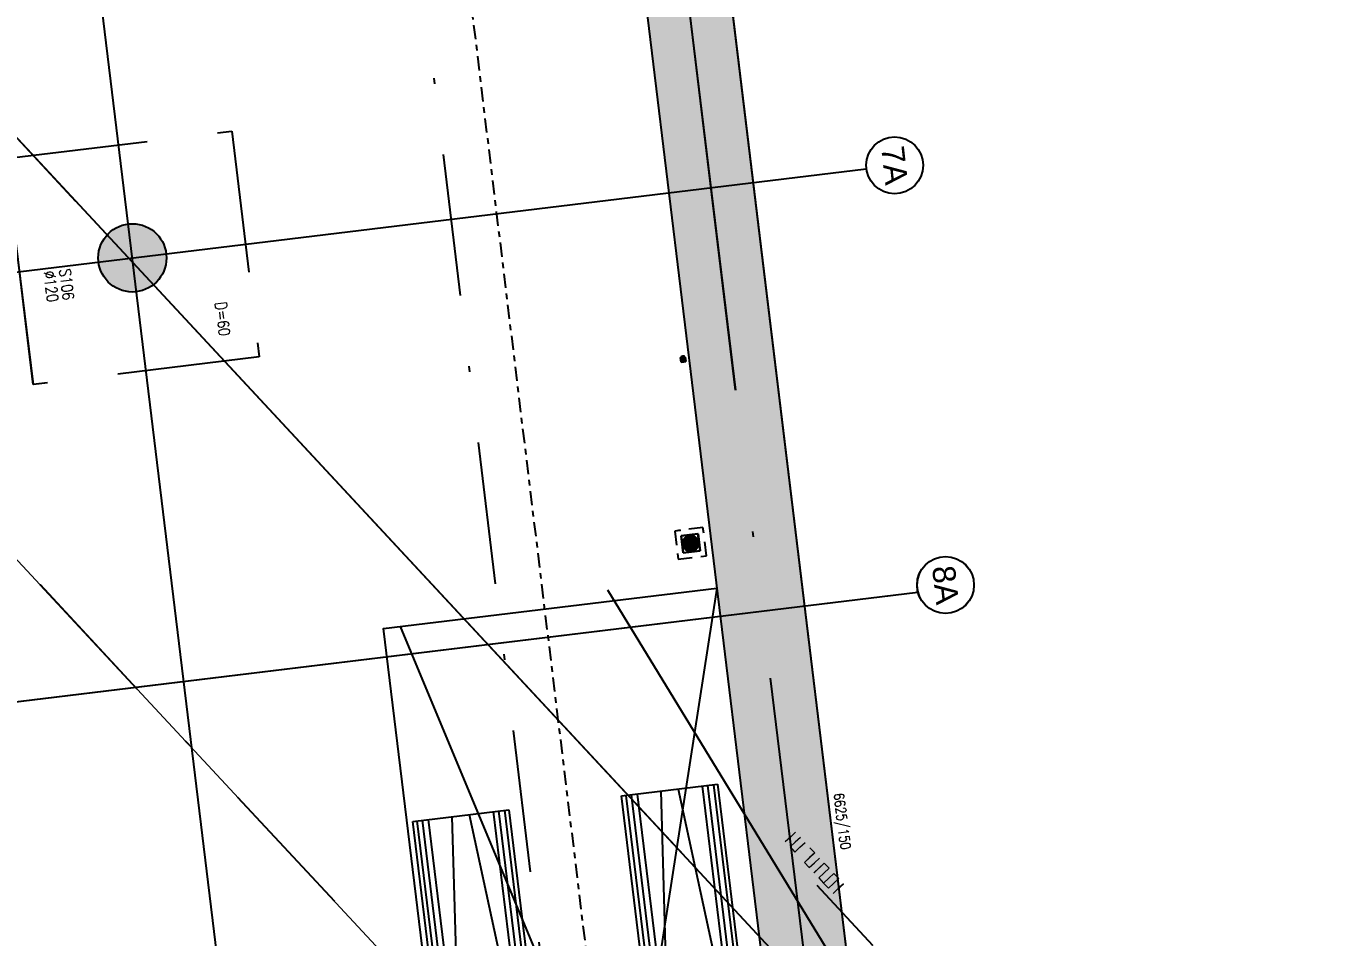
# Model space of a CAD drawing. Header units: inches. Extents: x 400392 to 401495, y 4543971 to 4544133.
# Drawn here: x 400470.34 to 400493.09, y 4544037.24 to 4544053.25 of the extents above; entities that cross this region are included whole.
import ezdxf
from ezdxf.enums import TextEntityAlignment as Align

# ---------------------------------------------------------------- set-up
doc = ezdxf.new("R2010")
doc.units = ezdxf.units.IN
doc.header["$MEASUREMENT"] = 0
for name, pattern in [('AKS', [3, 2.5, -0.25, 0, -0.25]), ('CENTER', [2, 1.25, -0.25, 0.25, -0.25]), ('CIZGI', [0.4, 0.25, -0.15]), ('CONTINU', [0]), ('DASHDOT2', [0.5, 0.25, -0.125, 0, -0.125]), ('HIDDEN', [0.375, 0.25, -0.125])]:
    doc.linetypes.add(name, pattern=pattern)
doc.layers.add('A-DETL', color=90, linetype='Continuous', lineweight=15)
doc.layers.add('A-DETL-GENF', color=92, linetype='Continuous', lineweight=9)
for name, color, linetype in [('aks prota', 2, 'AKS'), ('caks prota', 4, 'Continuous'), ('kiriş prota', 6, 'Continuous'), ('kolon prota', 1, 'Continuous'), ('kolon tarama prota', 252, 'Continuous'), ('lkolon prota', 4, 'Continuous'), ('lperde prota', 4, 'Continuous'), ('merdiven prota', 2, 'Continuous'), ('not çizgisi prota', 4, 'Continuous'), ('perde prota', 1, 'Continuous'), ('PRT-AL-TUNEL_EKSENI', 14, 'DASHDOT2'), ('PRT-MI-a_fit_drainage', 10, 'Continuous'), ('skesit prota', 7, 'Continuous'), ('st-s_level (kot)', 6, 'Continuous'), ('st_s_ölçü', 4, 'Continuous'), ('taks prota', 7, 'Continuous'), ('temel prota', 6, 'Continuous'), ('tkolon prota', 6, 'Continuous')]:
    doc.layers.add(name, color=color, linetype=linetype)
doc.styles.add('OLCU', font='romanstw.shx')
doc.styles.add('TAKS', font='Arial Unicode.ttf')
doc.styles.add('tkolon', font='romanstw.shx')
doc.dimstyles.new('1-50', dxfattribs={"dimtxt": 10, "dimasz": 4, "dimexe": 4, "dimexo": 8, "dimgap": 4, "dimtad": 1, "dimdec": 1, "dimrnd": 0.05, "dimzin": 9, "dimdsep": 46, "dimtxsty": 'OLCU', "dimblk1": 'OBLIQUE', "dimblk2": 'OBLIQUE', "dimsah": 1, "dimcen": 2, "dimdle": 4, "dimclrd": 4, "dimclre": 4, "dimclrt": 3, "dimadec": 1, "dimazin": 0, "dimtfac": 1, "dimtdec": 1, "dimtix": 1, "dimtmove": 2, "dimatfit": 3, "dimldrblk": 'OBLIQUE', "dimfxl": 1, "dimtvp": 1, "dimtolj": 1, "dimtzin": 1, "dimarcsym": 0})

# ---------------------------------------------------------------- blocks, each defined once
blk = doc.blocks.new('+24.06 mekanik')
at = {"layer": 'kolon tarama prota', "color": 253}
for p, q in [((53936, 178284), (53936, 178204)), ((54016, 178284), (53936, 178284)), ((53936, 178284), (54016, 178284)), ((53936, 178204), (53936, 178284)), ((53936, 178284), (53936, 178284)), ((53936, 178204), (54016, 178204)), ((54016, 178204), (53936, 178204)), ((53936, 178204), (53936, 178204)), ((53951, 178279), (53937, 178279)), ((53937, 178210), (53951, 178210)), ((53944, 178249), (53939, 178249)), ((53939, 178249), (53944, 178249)), ((53939, 178249), (53939, 178249)), ((53939, 178239), (53944, 178239)), ((53944, 178239), (53939, 178239)), ((53939, 178239), (53939, 178239)), ((53944, 178249), (53944, 178249)), ((53944, 178239), (53944, 178239)), ((53956, 178249), (53951, 178249)), ((53951, 178249), (53956, 178249)), ((53951, 178249), (53951, 178249)), ((53951, 178239), (53956, 178239)), ((53956, 178239), (53951, 178239)), ((53951, 178239), (53951, 178239)), ((53956, 178249), (53956, 178249)), ((53956, 178239), (53956, 178239)), ((53970, 178249), (53963, 178249)), ((53963, 178249), (53970, 178249)), ((53963, 178249), (53963, 178249)), ((53963, 178239), (53970, 178239)), ((53970, 178239), (53963, 178239)), ((53963, 178239), (53963, 178239)), ((53970, 178249), (53970, 178249)), ((53970, 178239), (53970, 178239)), ((53971, 178281), (53971, 178276)), ((53971, 178276), (53971, 178281)), ((53971, 178281), (53971, 178281)), ((53971, 178276), (53971, 178276)), ((53971, 178269), (53971, 178264)), ((53971, 178264), (53971, 178269)), ((53971, 178269), (53971, 178269)), ((53971, 178264), (53971, 178264)), ((53971, 178257), (53971, 178250)), ((53971, 178250), (53971, 178257)), ((53971, 178257), (53971, 178257)), ((53971, 178250), (53971, 178250)), ((53971, 178238), (53971, 178232)), ((53971, 178232), (53971, 178238)), ((53971, 178238), (53971, 178238)), ((53971, 178232), (53971, 178232)), ((53971, 178225), (53971, 178219)), ((53971, 178219), (53971, 178225)), ((53971, 178225), (53971, 178225)), ((53971, 178219), (53971, 178219)), ((53971, 178213), (53971, 178207)), ((53971, 178207), (53971, 178213)), ((53971, 178213), (53971, 178213)), ((53971, 178207), (53971, 178207)), ((53981, 178276), (53981, 178281)), ((53981, 178281), (53981, 178276)), ((53981, 178281), (53981, 178281)), ((53981, 178276), (53981, 178276)), ((53981, 178264), (53981, 178269)), ((53981, 178269), (53981, 178264)), ((53981, 178269), (53981, 178269)), ((53981, 178264), (53981, 178264)), ((53981, 178250), (53981, 178257)), ((53981, 178257), (53981, 178250)), ((53981, 178257), (53981, 178257)), ((53981, 178250), (53981, 178250)), ((53981, 178232), (53981, 178238)), ((53981, 178238), (53981, 178232)), ((53981, 178238), (53981, 178238)), ((53981, 178232), (53981, 178232)), ((53981, 178219), (53981, 178225)), ((53981, 178225), (53981, 178219)), ((53981, 178225), (53981, 178225)), ((53981, 178219), (53981, 178219)), ((53981, 178207), (53981, 178213)), ((53981, 178213), (53981, 178207)), ((53981, 178213), (53981, 178213)), ((53981, 178207), (53981, 178207)), ((53988, 178249), (53982, 178249)), ((53982, 178249), (53988, 178249)), ((53982, 178249), (53982, 178249)), ((53982, 178239), (53988, 178239)), ((53988, 178239), (53982, 178239)), ((53982, 178239), (53982, 178239)), ((53988, 178249), (53988, 178249)), ((53988, 178239), (53988, 178239)), ((54001, 178249), (53995, 178249)), ((53995, 178249), (54001, 178249)), ((53995, 178249), (53995, 178249)), ((53995, 178239), (54001, 178239)), ((54001, 178239), (53995, 178239)), ((53995, 178239), (53995, 178239)), ((54001, 178249), (54001, 178249)), ((54001, 178239), (54001, 178239)), ((54013, 178249), (54007, 178249)), ((54007, 178249), (54013, 178249)), ((54007, 178249), (54007, 178249)), ((54007, 178239), (54013, 178239)), ((54013, 178239), (54007, 178239)), ((54007, 178239), (54007, 178239)), ((54013, 178249), (54013, 178249)), ((54013, 178239), (54013, 178239)), ((54016, 178204), (54016, 178284)), ((54016, 178284), (54016, 178204)), ((54016, 178284), (54016, 178284)), ((54016, 178204), (54016, 178204)), ((57048, 178133), (57048, 177833)), ((57348, 178133), (57048, 178133)), ((57048, 178133), (57348, 178133)), ((57048, 177833), (57048, 178133)), ((57048, 178133), (57048, 178133)), ((57078, 177988), (57058, 177988)), ((57058, 177988), (57078, 177988)), ((57058, 177988), (57058, 177988)), ((57058, 177978), (57078, 177978)), ((57078, 177978), (57058, 177978)), ((57058, 177978), (57058, 177978)), ((57078, 177988), (57078, 177988)), ((57078, 177978), (57078, 177978)), ((57123, 177988), (57103, 177988)), ((57103, 177988), (57123, 177988)), ((57103, 177988), (57103, 177988)), ((57103, 177978), (57123, 177978)), ((57123, 177978), (57103, 177978)), ((57103, 177978), (57103, 177978)), ((57123, 177988), (57123, 177988)), ((57123, 177978), (57123, 177978)), ((57168, 177988), (57148, 177988)), ((57148, 177988), (57168, 177988)), ((57148, 177988), (57148, 177988)), ((57148, 177978), (57168, 177978)), ((57168, 177978), (57148, 177978)), ((57148, 177978), (57148, 177978)), ((57168, 177988), (57168, 177988)), ((57168, 177978), (57168, 177978)), ((57193, 178123), (57193, 178103)), ((57193, 178103), (57193, 178123)), ((57193, 178123), (57193, 178123)), ((57193, 178103), (57193, 178103)), ((57193, 178078), (57193, 178058)), ((57193, 178058), (57193, 178078)), ((57193, 178078), (57193, 178078)), ((57193, 178058), (57193, 178058)), ((57193, 178033), (57193, 178013)), ((57193, 178013), (57193, 178033)), ((57193, 178033), (57193, 178033)), ((57193, 178013), (57193, 178013)), ((57193, 177953), (57193, 177933)), ((57193, 177933), (57193, 177953)), ((57193, 177953), (57193, 177953)), ((57203, 178103), (57203, 178123)), ((57203, 178123), (57203, 178103)), ((57203, 178123), (57203, 178123)), ((57203, 178103), (57203, 178103)), ((57203, 178058), (57203, 178078)), ((57203, 178078), (57203, 178058)), ((57203, 178078), (57203, 178078)), ((57203, 178058), (57203, 178058)), ((57203, 178013), (57203, 178033)), ((57203, 178033), (57203, 178013)), ((57203, 178033), (57203, 178033)), ((57203, 178013), (57203, 178013)), ((57203, 177933), (57203, 177953)), ((57203, 177953), (57203, 177933)), ((57203, 177953), (57203, 177953)), ((57248, 177988), (57228, 177988)), ((57228, 177988), (57248, 177988)), ((57228, 177988), (57228, 177988)), ((57228, 177978), (57248, 177978)), ((57248, 177978), (57228, 177978)), ((57228, 177978), (57228, 177978)), ((57248, 177988), (57248, 177988)), ((57248, 177978), (57248, 177978)), ((57293, 177988), (57273, 177988)), ((57273, 177988), (57293, 177988)), ((57273, 177988), (57273, 177988)), ((57273, 177978), (57293, 177978)), ((57293, 177978), (57273, 177978)), ((57273, 177978), (57273, 177978)), ((57293, 177988), (57293, 177988)), ((57293, 177978), (57293, 177978)), ((57338, 177988), (57318, 177988)), ((57318, 177988), (57338, 177988)), ((57318, 177988), (57318, 177988)), ((57318, 177978), (57338, 177978)), ((57338, 177978), (57318, 177978)), ((57318, 177978), (57318, 177978)), ((57338, 177988), (57338, 177988)), ((57338, 177978), (57338, 177978)), ((57348, 177833), (57348, 178133)), ((57348, 178133), (57348, 177833)), ((57348, 178133), (57348, 178133)), ((57048, 177833), (57348, 177833)), ((57348, 177833), (57048, 177833)), ((57048, 177833), (57048, 177833)), ((57193, 177933), (57193, 177933)), ((57193, 177908), (57193, 177888)), ((57193, 177888), (57193, 177908)), ((57193, 177908), (57193, 177908)), ((57193, 177888), (57193, 177888)), ((57193, 177863), (57193, 177843)), ((57193, 177843), (57193, 177863)), ((57193, 177863), (57193, 177863)), ((57193, 177843), (57193, 177843)), ((57203, 177933), (57203, 177933)), ((57203, 177888), (57203, 177908)), ((57203, 177908), (57203, 177888)), ((57203, 177908), (57203, 177908)), ((57203, 177888), (57203, 177888)), ((57203, 177843), (57203, 177863)), ((57203, 177863), (57203, 177843)), ((57203, 177863), (57203, 177863)), ((57203, 177843), (57203, 177843)), ((57348, 177833), (57348, 177833))]:
    blk.add_line(p, q, dxfattribs=at)
at = {"layer": 'kolon tarama prota', "color": 253, "flags": 128}
for points in [[(53946, 178244), (53950, 178260), (53963, 178271), (53976, 178274)], [(53976, 178214), (53960, 178219), (53949, 178231), (53946, 178244)], [(53951, 178274), (53967, 178274), (53975, 178274), (53976, 178274)], [(53976, 178214), (53971, 178214), (53957, 178214), (53951, 178214)], [(53976, 178274), (53992, 178270), (54003, 178257), (54006, 178244)], [(54006, 178244), (54001, 178228), (53989, 178217), (53976, 178214)]]:
    blk.add_lwpolyline(points, dxfattribs=at)
at = {"layer": 'kolon tarama prota', "color": 253}
for centre, radius, start, end in [((53976, 178244), 40, 0, 180), ((53976, 178244), 40, 0, 180), ((53976, 178244), 40, 180, 0), ((53976, 178244), 40, 180, 0), ((53976, 178244), 37.3, 97.6967, 172.3033), ((53976, 178244), 37.3, 97.6967, 172.3033), ((53976, 178244), 37.3, 187.6967, 262.3033), ((53976, 178244), 37.3, 187.6967, 262.3033), ((53976, 178244), 34.3, 0, 180), ((53976, 178244), 34.3, 0, 180), ((53976, 178244), 34.3, 180, 0), ((53976, 178244), 34.3, 180, 0), ((53976, 178244), 33, 0, 180), ((53976, 178244), 33, 180, 0), ((53976, 178244), 32, 98.9893, 171.0107), ((53976, 178244), 32, 98.9893, 171.0107), ((53976, 178244), 32, 188.9893, 261.0107), ((53976, 178244), 32, 188.9893, 261.0107), ((53976, 178244), 30, 0, 180), ((53976, 178244), 30, 0, 180), ((53976, 178244), 30.2, 0, 180), ((53976, 178244), 30, 180, 0), ((53976, 178244), 30, 180, 0), ((53976, 178244), 30.2, 180, 0), ((53976, 178244), 25.3, 101.3831, 168.6169), ((53976, 178244), 25.3, 101.3831, 168.6169), ((53976, 178244), 25, 0, 180), ((53976, 178244), 25, 0, 180), ((53976, 178244), 25, 180, 0), ((53976, 178244), 25, 180, 0), ((53976, 178244), 25.3, 191.3831, 258.6169), ((53976, 178244), 25.3, 191.3831, 258.6169), ((53976, 178244), 20, 104.4775, 165.5225), ((53976, 178244), 20, 104.4775, 165.5225), ((53976, 178244), 20, 194.4775, 255.5225), ((53976, 178244), 20, 194.4775, 255.5225), ((53976, 178228), 16.5, 90, 270), ((53976, 178244), 13.3, 112.0243, 157.9757), ((53976, 178244), 13.3, 112.0243, 157.9757), ((53976, 178244), 13.3, 202.0243, 247.9757), ((53976, 178244), 13.3, 202.0243, 247.9757), ((53976, 178244), 8, 128.6822, 141.3178), ((53976, 178244), 8, 128.6822, 141.3178), ((53976, 178244), 8, 218.6822, 231.3178), ((53976, 178244), 8, 218.6822, 231.3178), ((53976, 178261), 16.5, 270, 90), ((53976, 178244), 37.3, 7.6967, 82.3033), ((53976, 178244), 37.3, 7.6967, 82.3033), ((53976, 178244), 32, 8.9893, 81.0107), ((53976, 178244), 32, 8.9893, 81.0107), ((53976, 178244), 25.3, 11.3831, 78.6169), ((53976, 178244), 25.3, 11.3831, 78.6169), ((53976, 178244), 20, 14.4775, 75.5225), ((53976, 178244), 20, 14.4775, 75.5225), ((53976, 178244), 13.3, 22.0243, 67.9757), ((53976, 178244), 13.3, 22.0243, 67.9757), ((53976, 178244), 8, 38.6822, 51.3178), ((53976, 178244), 8, 38.6822, 51.3178), ((53976, 178244), 32, 278.9893, 351.0107), ((53976, 178244), 37.3, 277.6967, 352.3033), ((53976, 178244), 13.3, 292.0243, 337.9757), ((53976, 178244), 8, 308.6822, 321.3178), ((53976, 178244), 25.3, 281.3831, 348.6169), ((53976, 178244), 20, 284.4775, 345.5225), ((53976, 178244), 37.3, 277.6967, 352.3033), ((53976, 178244), 32, 278.9893, 351.0107), ((53976, 178244), 8, 308.6822, 321.3178), ((53976, 178244), 13.3, 292.0243, 337.9757), ((53976, 178244), 20, 284.4775, 345.5225), ((53976, 178244), 25.3, 281.3831, 348.6169), ((57198, 177983), 140, 92.0467, 177.9533), ((57198, 177983), 140, 92.0467, 177.9533), ((57198, 177983), 140, 182.0467, 267.9533), ((57198, 177983), 140, 182.0467, 267.9533), ((57198, 177983), 120, 92.388, 177.612), ((57198, 177983), 120, 92.388, 177.612), ((57198, 177983), 120, 182.388, 267.612), ((57198, 177983), 120, 182.388, 267.612), ((57198, 177983), 100, 360, 180), ((57198, 177983), 100, 360, 180), ((57198, 177983), 100, 180, 360), ((57198, 177983), 100, 180, 360), ((57198, 177983), 95, 93.017, 176.983), ((57198, 177983), 95, 93.017, 176.983), ((57198, 177983), 95, 183.017, 266.983), ((57198, 177983), 95, 183.017, 266.983), ((57198, 177983), 90, 360, 180), ((57198, 177983), 90, 360, 180), ((57198, 177983), 90, 180, 360), ((57198, 177983), 90, 180, 360), ((57198, 177983), 75, 93.8226, 176.1774), ((57198, 177983), 75, 93.8226, 176.1774), ((57198, 177983), 75, 183.8226, 266.1774), ((57198, 177983), 75, 183.8226, 266.1774), ((57198, 177983), 59, 0, 180), ((57198, 177983), 59, 180, 0), ((57198, 177983), 50, 95.7392, 174.2608), ((57198, 177983), 50, 95.7392, 174.2608), ((57198, 177983), 50, 360, 180), ((57198, 177983), 50, 360, 180), ((57198, 177983), 50, 180, 360), ((57198, 177983), 50, 180, 360), ((57198, 177983), 50, 185.7392, 264.2608), ((57198, 177983), 50, 185.7392, 264.2608), ((57198, 177983), 30, 99.5941, 170.4059), ((57198, 177983), 30, 99.5941, 170.4059), ((57198, 177983), 30, 189.5941, 260.4059), ((57198, 177983), 30, 189.5941, 260.4059), ((57198, 177954), 29.5, 90, 270), ((57198, 178013), 29.5, 270, 90), ((57198, 177983), 140, 2.0467, 87.9533), ((57198, 177983), 140, 2.0467, 87.9533), ((57198, 177983), 120, 2.388, 87.612), ((57198, 177983), 120, 2.388, 87.612), ((57198, 177983), 95, 3.017, 86.983), ((57198, 177983), 95, 3.017, 86.983), ((57198, 177983), 75, 3.8226, 86.1774), ((57198, 177983), 75, 3.8226, 86.1774), ((57198, 177983), 50, 5.7392, 84.2608), ((57198, 177983), 50, 5.7392, 84.2608), ((57198, 177983), 30, 9.5941, 80.4059), ((57198, 177983), 30, 9.5941, 80.4059), ((57198, 177983), 120, 272.388, 357.612), ((57198, 177983), 140, 272.0467, 357.9533), ((57198, 177983), 50, 275.7392, 354.2608), ((57198, 177983), 30, 279.5941, 350.4059), ((57198, 177983), 95, 273.017, 356.983), ((57198, 177983), 75, 273.8226, 356.1774), ((57198, 177983), 140, 272.0467, 357.9533), ((57198, 177983), 120, 272.388, 357.612), ((57198, 177983), 30, 279.5941, 350.4059), ((57198, 177983), 50, 275.7392, 354.2608), ((57198, 177983), 75, 273.8226, 356.1774), ((57198, 177983), 95, 273.017, 356.983)]:
    blk.add_arc(centre, radius, start, end, dxfattribs=at)
for centre, major_axis, start_param, end_param in [((53937, 178244), (0, 34.3), 4.712389, 7.853982), ((53937, 178244), (0, 34.3), 1.570796, 4.712389), ((53951, 178244), (0, 34.3), 4.712389, 7.853982), ((53951, 178244), (0, 34.3), 1.570796, 4.712389), ((53951, 178244), (0, 30.2), 4.712389, 7.853982), ((53951, 178244), (0, 30.2), 1.570796, 4.712389)]:
    blk.add_ellipse(centre, major_axis=major_axis, ratio=0.677064, start_param=start_param, end_param=end_param, dxfattribs=at)
blk = doc.blocks.new('_Oblique')
at = {"layer": 'st_s_ölçü', "lineweight": -2}
blk.add_line((-0.5, -0.5), (0.5, 0.5), dxfattribs=at)
blk = doc.blocks.new('yürüyen mer 2')
at = {"color": 253}
blk.add_lwpolyline([(52651, 3429.1), (52651, 3599.1)], dxfattribs=at)
at = {"layer": 'st_s_ölçü', "color": 252, "ltscale": 0.1}
blk.add_line((53451.2, 3599.1), (53451.2, 3429.1), dxfattribs=at)
for points in [[(52651, 3599.1), (53472.2, 3599.1), (53472.2, 3429.1), (52651, 3429.1)], [(53349.5, 3599.1), (53349.5, 3591.6)], [(52651, 3591.6), (53396.5, 3591.6), (53396.5, 3581.8), (52651, 3581.8)], [(52651, 3571.6), (53349.5, 3571.6), (53349.5, 3581.8)], [(52651, 3529.1), (53109.3, 3571.6), (53109.3, 3456.6), (52651, 3499.1)], [(52651, 3456.6), (53349.5, 3456.6), (53349.5, 3446.3)], [(52651, 3436.6), (53396.5, 3436.6), (53396.5, 3446.3), (52651, 3446.3)], [(53349.5, 3429.1), (53349.5, 3436.6)]]:
    blk.add_lwpolyline(points, dxfattribs=at)
blk = doc.blocks.new('YER SUZGECI_20x20')
at = {"color": 2}
blk.add_lwpolyline([(-20, 0), (0, 0), (0, 20), (-20, 20)], close=True, dxfattribs=at)
for points in [[(0, 20), (-20, 0)], [(-20, 20), (0, 0)]]:
    blk.add_lwpolyline(points, dxfattribs=at)
blk.add_circle((-10, 10), 7, dxfattribs=at)
blk = doc.blocks.new('A$C1a5ef8c2')
at = {"layer": 'kolon tarama prota'}
h = blk.add_hatch(color=256, dxfattribs=at)
h.dxf.hatch_style = 1
h.paths.add_polyline_path([(85.539, 125.27), (67.968, 123.136), (67.92, 123.533), (67.126, 123.437), (67.174, 123.04), (61.516, 122.353), (61.468, 122.75), (60.673, 122.653), (60.722, 122.256), (43.151, 120.123), (43.332, 118.633), (84.231, 123.6), (91.788, 61.37), (93.526, 59.501), (93.218, 62.035)])
h = blk.add_hatch(color=256, dxfattribs=at)
h.dxf.hatch_style = 1
edge = h.paths.add_edge_path()
edge.add_arc((80.617, 74.557), 0.6, -47.076, 312.924)
at = {"layer": 'A-DETL', "color": 1, "lineweight": 5}
blk.add_lwpolyline([(18.906, 133.421), (126.814, 17.396)], dxfattribs=at)
at = {"layer": 'aks prota', "ltscale": 10}
for p, q in [((133.168, 17.979), (20.172, 139.475)), ((133.168, 17.979), (20.172, 139.475)), ((133.168, 17.979), (20.172, 139.475)), ((131.311, 19.976), (20.172, 139.475)), ((133.168, 17.979), (20.172, 139.475)), ((98.482, 12.471), (84.385, 128.551)), ((98.482, 12.471), (84.385, 128.551)), ((98.482, 12.471), (84.385, 128.551)), ((98.482, 12.471), (84.385, 128.551)), ((98.482, 12.471), (84.385, 128.551)), ((98.482, 12.471), (84.385, 128.551)), ((86.606, 25.241), (74.21, 127.316)), ((86.606, 25.241), (74.21, 127.316)), ((86.606, 25.241), (74.21, 127.316)), ((86.606, 25.241), (74.21, 127.316)), ((86.606, 25.241), (74.21, 127.316)), ((86.606, 25.241), (74.21, 127.316)), ((86.606, 25.241), (74.21, 127.316)), ((120.622, 31.469), (36.574, 121.839)), ((120.622, 31.469), (36.574, 121.839)), ((47.163, 70.494), (93.522, 76.124)), ((47.163, 70.494), (93.522, 76.124)), ((47.163, 70.494), (93.522, 76.124)), ((47.163, 70.494), (93.522, 76.124)), ((47.163, 70.494), (93.522, 76.124)), ((47.163, 70.494), (93.522, 76.124)), ((47.163, 70.494), (93.522, 76.124)), ((48.067, 63.049), (94.426, 68.679)), ((48.067, 63.049), (94.426, 68.679)), ((48.067, 63.049), (94.426, 68.679)), ((48.067, 63.049), (94.426, 68.679)), ((48.067, 63.049), (94.426, 68.679)), ((48.067, 63.049), (94.426, 68.679)), ((48.067, 63.049), (94.426, 68.679))]:
    blk.add_line(p, q, dxfattribs=at)
at = {"layer": 'caks prota', "ltscale": 0.05}
for centre in [(94.019, 76.184), (94.019, 76.184), (94.019, 76.184), (94.019, 76.184), (94.019, 76.184), (94.019, 76.184), (94.019, 76.184), (94.914, 68.807), (94.914, 68.807), (94.914, 68.807), (94.914, 68.807), (94.914, 68.807), (94.914, 68.807), (94.914, 68.807)]:
    blk.add_circle(centre, 0.5, dxfattribs=at)
at = {"layer": 'kiriş prota'}
blk.add_lwpolyline([(91.788, 61.37), (92.277, 57.344), (90.192, 57.091), (90.008, 58.611), (88.022, 58.37), (88.207, 56.849), (86.42, 56.633), (85.034, 68.044), (90.892, 68.753)], dxfattribs=at)
at = {"layer": 'kolon prota', "color": 1}
blk.add_circle((80.617, 74.557), 0.6, dxfattribs=at)
at = {"layer": 'merdiven prota', "color": 4}
blk.add_lwpolyline([(90.892, 68.753), (89.313, 58.527), (85.332, 68.08)], dxfattribs=at)
at = {"layer": 'perde prota'}
blk.add_lwpolyline([(60.722, 122.256), (43.151, 120.123), (43.332, 118.633), (84.231, 123.6), (91.788, 61.37), (93.526, 59.501), (85.539, 125.27), (67.968, 123.136), (67.92, 123.533), (67.126, 123.437), (67.174, 123.04), (61.516, 122.353), (61.468, 122.75), (60.673, 122.653)], close=True, dxfattribs=at)
at = {"layer": 'PRT-AL-TUNEL_EKSENI', "ltscale": 10}
for p, q in [((16.474, 136.036), (129.47, 14.54)), ((93.152, 18.202), (79.819, 127.997))]:
    blk.add_line(p, q, dxfattribs=at)
at = {"layer": 'PRT-MI-a_fit_drainage', "color": 2, "linetype": 'CIZGI'}
blk.add_lwpolyline([(90.65, 69.816), (90.154, 69.756), (90.214, 69.26), (90.71, 69.32)], close=True, dxfattribs=at)
at = {"layer": 'skesit prota', "linetype": 'CENTER', "ltscale": 0.2}
blk.add_lwpolyline([(80.385, 129.97), (94.694, 12.138)], dxfattribs=at)
at = {"layer": 'st_s_ölçü', "color": 6, "lineweight": 0}
for points in [[(92.277, 64.461), (92.186, 64.377), (92.096, 64.293)], [(92.361, 64.371), (92.271, 64.287), (92.18, 64.202), (92.264, 64.112), (92.355, 64.196), (92.446, 64.28)], [(92.53, 64.19), (92.614, 64.099)], [(92.614, 64.099), (92.433, 63.93)], [(92.614, 64.099), (92.523, 64.015), (92.433, 63.93), (92.517, 63.84), (92.608, 63.924), (92.698, 64.008)], [(92.783, 63.918), (92.601, 63.749)], [(92.867, 63.827), (92.776, 63.743), (92.686, 63.658), (92.77, 63.568), (92.861, 63.652), (92.951, 63.736)], [(92.783, 63.918), (92.867, 63.827)]]:
    blk.add_lwpolyline(points, dxfattribs=at)
for points in [[(92.945, 63.562), (93.036, 63.646), (92.951, 63.736), (92.861, 63.652), (92.77, 63.568), (92.854, 63.477), (92.945, 63.562)], [(93.12, 63.555), (93.029, 63.471), (92.939, 63.387), (93.029, 63.471), (93.12, 63.555)]]:
    blk.add_lwpolyline(points, close=True, dxfattribs=at)
at = {"layer": 'temel prota', "linetype": 'HIDDEN', "ltscale": 10}
blk.add_lwpolyline([(82.364, 76.786), (82.846, 72.815), (78.875, 72.333), (78.393, 76.304), (82.364, 76.786)], dxfattribs=at)
at = {"layer": 'A-DETL-GENF', "xscale": 0.001000000000024428, "yscale": 0.001000000000024428, "zscale": 0.001000000000024428, "rotation": 276.923993958082}
blk.add_blockref('+24.06 mekanik', (-93.149, 104.863), dxfattribs=at)
at = {"layer": 'PRT-MI-a_fit_drainage', "color": 2, "xscale": 0.01000000000024428, "yscale": 0.01000000000024428, "zscale": 0.01000000000024428, "rotation": 186.9239939582147}
blk.add_blockref('YER SUZGECI_20x20', (90.321, 69.625), dxfattribs=at)
at = {"layer": 'st_s_ölçü', "linetype": 'CONTINU', "xscale": 0.01000000000024428, "yscale": 0.01000000000024428, "zscale": 0.01000000000024428}
for p, rotation in [((-8.293, 583.635), 276.9239939580845), ((-11.966, 583.189), 276.9239939581223)]:
    blk.add_blockref('yürüyen mer 2', p, dxfattribs=dict(at, rotation=rotation))
at = {"layer": 'lkolon prota', "style": 'tkolon', "width": 0.8}
blk.add_text('%%C120', height=0.2, rotation=276.924, dxfattribs=at).set_placement((79.055, 74.316))
at = {"layer": 'lperde prota', "style": 'tkolon', "width": 0.8}
blk.add_text('6625/150', height=0.18, rotation=277.3933, dxfattribs=at).set_placement((93.035, 65.15), align=Align.MIDDLE_LEFT)
at = {"layer": 'st-s_level (kot)', "color": 6, "style": 'OLCU', "width": 0.8}
for tag, p, rotation in [('D=60', (41.417, 99.58), 312.924), ('D=60', (34.914, 96.881), 312.924), ('D=60', (41.724, 89.558), 312.924), ('D=60', (74.072, 82.365), 276.924), ('D=90', (58.452, 80.894), 312.924), ('D=60', (82.07, 73.768), 276.924), ('D=60', (66.17, 72.697), 312.924), ('D=60', (59.529, 70.146), 312.924), ('D=60', (74.283, 63.914), 312.924), ('D=60', (67.523, 61.55), 312.924), ('D=60', (81.905, 55.778), 312.924), ('D=60', (75.518, 52.954), 312.924), ('D=60', (83.512, 44.358), 312.924), ('D=60', (93.868, 42.953), 312.924), ('D=60', (102.234, 34.187), 312.924), ('D=60', (95.218, 31.81), 312.924), ('D=60', (99.288, 27.664), 312.924), ('+22.51', (112.229, 23.935), 312.924), ('+20.81', (108.552, 21.5), 312.924), ('D=80', (97.117, 17.526), 312.924)]:
    blk.add_attdef(tag, p, '', height=0.2, rotation=rotation, dxfattribs=at)
at = {"layer": 'taks prota', "style": 'TAKS'}
for s, p in [('7A', (94.019, 76.184)), ('7A', (94.019, 76.184)), ('7A', (94.019, 76.184)), ('7A', (94.019, 76.184)), ('7A', (94.019, 76.184)), ('7A', (94.019, 76.184)), ('7A', (94.019, 76.184)), ('8A', (94.914, 68.807)), ('8A', (94.914, 68.807)), ('8A', (94.914, 68.807)), ('8A', (94.914, 68.807)), ('8A', (94.914, 68.807)), ('8A', (94.914, 68.807)), ('8A', (94.914, 68.807))]:
    blk.add_text(s, height=0.4, rotation=276.4292, dxfattribs=at).set_placement(p, align=Align.MIDDLE_CENTER)
at = {"layer": 'tkolon prota', "style": 'tkolon', "width": 0.8}
blk.add_text('S106', height=0.2, rotation=276.924, dxfattribs=at).set_placement((79.331, 74.35))
at = {"layer": 'not çizgisi prota'}
blk.add_leader([(93.395, 61.479), (93.635, 62.472), (92.655, 63.525)], dimstyle='1-50', override={"dimasz": 12, "dimgap": 4, "dimtad": 0}, dxfattribs=at)

msp = doc.modelspace()

# ---------------------------------------------------------------- hatches: boundary and pattern name
at = {"layer": 'kolon tarama prota'}
h = msp.add_hatch(color=256, dxfattribs=at)
h.dxf.hatch_style = 1
h.paths.add_polyline_path([(400477.132, 4544099.89), (400459.561, 4544097.756), (400459.512, 4544098.154), (400458.718, 4544098.057), (400458.766, 4544097.66), (400453.108, 4544096.973), (400453.06, 4544097.37), (400452.266, 4544097.274), (400452.314, 4544096.876), (400434.743, 4544094.743), (400434.924, 4544093.254), (400475.823, 4544098.22), (400483.38, 4544035.99), (400485.118, 4544034.122), (400484.811, 4544036.655)])
h = msp.add_hatch(color=256, dxfattribs=at)
h.dxf.hatch_style = 1
edge = h.paths.add_edge_path()
edge.add_arc((400472.209, 4544049.177), 0.6, -47.076, 312.924)

# ---------------------------------------------------------------- linework, layer by layer
at = {"layer": 'A-DETL', "color": 1, "lineweight": 5}
msp.add_lwpolyline([(400410.498, 4544108.041), (400518.406, 4543992.016)], dxfattribs=at)
at = {"layer": 'aks prota', "ltscale": 10}
for p, q in [((400524.76, 4543992.599), (400411.764, 4544114.095)), ((400524.76, 4543992.599), (400411.764, 4544114.095)), ((400524.76, 4543992.599), (400411.764, 4544114.095)), ((400522.903, 4543994.596), (400411.764, 4544114.095)), ((400524.76, 4543992.599), (400411.764, 4544114.095)), ((400490.074, 4543987.091), (400475.978, 4544103.171)), ((400490.074, 4543987.091), (400475.978, 4544103.171)), ((400490.074, 4543987.091), (400475.978, 4544103.171)), ((400490.074, 4543987.091), (400475.978, 4544103.171)), ((400490.074, 4543987.091), (400475.978, 4544103.171)), ((400490.074, 4543987.091), (400475.978, 4544103.171)), ((400478.198, 4543999.861), (400465.802, 4544101.936)), ((400478.198, 4543999.861), (400465.802, 4544101.936)), ((400478.198, 4543999.861), (400465.802, 4544101.936)), ((400478.198, 4543999.861), (400465.802, 4544101.936)), ((400478.198, 4543999.861), (400465.802, 4544101.936)), ((400478.198, 4543999.861), (400465.802, 4544101.936)), ((400478.198, 4543999.861), (400465.802, 4544101.936)), ((400512.214, 4544006.089), (400428.167, 4544096.459)), ((400512.214, 4544006.089), (400428.167, 4544096.459)), ((400438.755, 4544045.114), (400485.114, 4544050.744)), ((400438.755, 4544045.114), (400485.114, 4544050.744)), ((400438.755, 4544045.114), (400485.114, 4544050.744)), ((400438.755, 4544045.114), (400485.114, 4544050.744)), ((400438.755, 4544045.114), (400485.114, 4544050.744)), ((400438.755, 4544045.114), (400485.114, 4544050.744)), ((400438.755, 4544045.114), (400485.114, 4544050.744)), ((400439.659, 4544037.669), (400486.019, 4544043.299)), ((400439.659, 4544037.669), (400486.019, 4544043.299)), ((400439.659, 4544037.669), (400486.019, 4544043.299)), ((400439.659, 4544037.669), (400486.019, 4544043.299)), ((400439.659, 4544037.669), (400486.019, 4544043.299)), ((400439.659, 4544037.669), (400486.019, 4544043.299)), ((400439.659, 4544037.669), (400486.019, 4544043.299))]:
    msp.add_line(p, q, dxfattribs=at)
at = {"layer": 'caks prota', "ltscale": 0.05}
for centre in [(400485.611, 4544050.804), (400485.611, 4544050.804), (400485.611, 4544050.804), (400485.611, 4544050.804), (400485.611, 4544050.804), (400485.611, 4544050.804), (400485.611, 4544050.804), (400486.507, 4544043.427), (400486.507, 4544043.427), (400486.507, 4544043.427), (400486.507, 4544043.427), (400486.507, 4544043.427), (400486.507, 4544043.427), (400486.507, 4544043.427)]:
    msp.add_circle(centre, 0.5, dxfattribs=at)
at = {"layer": 'kiriş prota'}
msp.add_lwpolyline([(400483.38, 4544035.99), (400483.869, 4544031.964), (400481.785, 4544031.711), (400481.6, 4544033.231), (400479.615, 4544032.99), (400479.799, 4544031.469), (400478.012, 4544031.254), (400476.627, 4544042.664), (400482.484, 4544043.373)], dxfattribs=at)
at = {"layer": 'kolon prota', "color": 1}
msp.add_circle((400472.209, 4544049.177), 0.6, dxfattribs=at)
at = {"layer": 'merdiven prota', "color": 4}
msp.add_lwpolyline([(400482.484, 4544043.373), (400480.905, 4544033.147), (400476.925, 4544042.7)], dxfattribs=at)
at = {"layer": 'perde prota'}
msp.add_lwpolyline([(400452.314, 4544096.876), (400434.743, 4544094.743), (400434.924, 4544093.254), (400475.823, 4544098.22), (400483.38, 4544035.99), (400485.118, 4544034.122), (400477.132, 4544099.89), (400459.561, 4544097.756), (400459.512, 4544098.154), (400458.718, 4544098.057), (400458.766, 4544097.66), (400453.108, 4544096.973), (400453.06, 4544097.37), (400452.266, 4544097.274)], close=True, dxfattribs=at)
at = {"layer": 'PRT-AL-TUNEL_EKSENI', "ltscale": 10}
for p, q in [((400408.067, 4544110.656), (400521.062, 4543989.16)), ((400484.744, 4543992.822), (400471.411, 4544102.617))]:
    msp.add_line(p, q, dxfattribs=at)
at = {"layer": 'PRT-MI-a_fit_drainage', "color": 2, "linetype": 'CIZGI'}
msp.add_lwpolyline([(400482.242, 4544044.437), (400481.746, 4544044.376), (400481.806, 4544043.88), (400482.302, 4544043.94)], close=True, dxfattribs=at)
at = {"layer": 'skesit prota', "linetype": 'CENTER', "ltscale": 0.2}
msp.add_lwpolyline([(400471.977, 4544104.59), (400486.286, 4543986.758)], dxfattribs=at)
at = {"layer": 'st_s_ölçü', "color": 6, "lineweight": 0}
for points in [[(400483.869, 4544039.082), (400483.779, 4544038.997), (400483.688, 4544038.913)], [(400483.954, 4544038.991), (400483.863, 4544038.907), (400483.772, 4544038.822), (400483.857, 4544038.732), (400483.947, 4544038.816), (400484.038, 4544038.9)], [(400484.206, 4544038.719), (400484.025, 4544038.55)], [(400484.206, 4544038.719), (400484.116, 4544038.635), (400484.025, 4544038.55), (400484.109, 4544038.46), (400484.2, 4544038.544), (400484.291, 4544038.628)], [(400484.122, 4544038.81), (400484.206, 4544038.719)], [(400484.375, 4544038.538), (400484.194, 4544038.369)], [(400484.459, 4544038.447), (400484.369, 4544038.363), (400484.278, 4544038.279), (400484.362, 4544038.188), (400484.453, 4544038.272), (400484.544, 4544038.357)], [(400484.375, 4544038.538), (400484.459, 4544038.447)]]:
    msp.add_lwpolyline(points, dxfattribs=at)
for points in [[(400484.537, 4544038.182), (400484.628, 4544038.266), (400484.544, 4544038.357), (400484.453, 4544038.272), (400484.362, 4544038.188), (400484.447, 4544038.097), (400484.537, 4544038.182)], [(400484.712, 4544038.175), (400484.621, 4544038.091), (400484.531, 4544038.007), (400484.621, 4544038.091), (400484.712, 4544038.175)]]:
    msp.add_lwpolyline(points, close=True, dxfattribs=at)
at = {"layer": 'temel prota', "linetype": 'HIDDEN', "ltscale": 10}
msp.add_lwpolyline([(400473.956, 4544051.406), (400474.438, 4544047.435), (400470.468, 4544046.953), (400469.985, 4544050.924), (400473.956, 4544051.406)], dxfattribs=at)

# ---------------------------------------------------------------- block references
msp.add_blockref('A$C1a5ef8c2', (400391.592, 4543974.62))
at = {"layer": 'A-DETL-GENF', "xscale": 0.001000000000024428, "yscale": 0.001000000000024428, "zscale": 0.001000000000024428, "rotation": 276.923993958082}
msp.add_blockref('+24.06 mekanik', (400298.444, 4544079.483), dxfattribs=at)
at = {"layer": 'PRT-MI-a_fit_drainage', "color": 2, "xscale": 0.01000000000024428, "yscale": 0.01000000000024428, "zscale": 0.01000000000024428, "rotation": 186.9239939582147}
msp.add_blockref('YER SUZGECI_20x20', (400481.913, 4544044.245), dxfattribs=at)
at = {"layer": 'st_s_ölçü', "linetype": 'CONTINU', "xscale": 0.01000000000024428, "yscale": 0.01000000000024428, "zscale": 0.01000000000024428}
for p, rotation in [((400383.299, 4544558.255), 276.9239939580845), ((400379.626, 4544557.809), 276.9239939581223)]:
    msp.add_blockref('yürüyen mer 2', p, dxfattribs=dict(at, rotation=rotation))

# ---------------------------------------------------------------- texts
at = {"layer": 'lkolon prota', "style": 'tkolon', "width": 0.8}
msp.add_text('%%C120', height=0.2, rotation=276.924, dxfattribs=at).set_placement((400470.647, 4544048.937))
at = {"layer": 'lperde prota', "style": 'tkolon', "width": 0.8}
msp.add_text('6625/150', height=0.18, rotation=277.3933, dxfattribs=at).set_placement((400484.627, 4544039.77), align=Align.MIDDLE_LEFT)
at = {"layer": 'st-s_level (kot)', "color": 6, "style": 'OLCU', "width": 0.8}
msp.add_attdef('D=60', (400473.662, 4544048.388), '', height=0.2, rotation=276.924, dxfattribs=at)
at = {"layer": 'taks prota', "style": 'TAKS'}
for s, p in [('7A', (400485.611, 4544050.804)), ('7A', (400485.611, 4544050.804)), ('7A', (400485.611, 4544050.804)), ('7A', (400485.611, 4544050.804)), ('7A', (400485.611, 4544050.804)), ('7A', (400485.611, 4544050.804)), ('7A', (400485.611, 4544050.804)), ('8A', (400486.507, 4544043.427)), ('8A', (400486.507, 4544043.427)), ('8A', (400486.507, 4544043.427)), ('8A', (400486.507, 4544043.427)), ('8A', (400486.507, 4544043.427)), ('8A', (400486.507, 4544043.427)), ('8A', (400486.507, 4544043.427))]:
    msp.add_text(s, height=0.4, rotation=276.4292, dxfattribs=at).set_placement(p, align=Align.MIDDLE_CENTER)
at = {"layer": 'tkolon prota', "style": 'tkolon', "width": 0.8}
msp.add_text('S106', height=0.2, rotation=276.924, dxfattribs=at).set_placement((400470.924, 4544048.97))

# ---------------------------------------------------------------- leaders
at = {"layer": 'not çizgisi prota'}
msp.add_leader([(400484.987, 4544036.099), (400485.227, 4544037.092), (400484.248, 4544038.145)], dimstyle='1-50', override={"dimasz": 12, "dimgap": 4, "dimtad": 0}, dxfattribs=at)

doc.saveas('drawing.dxf')
